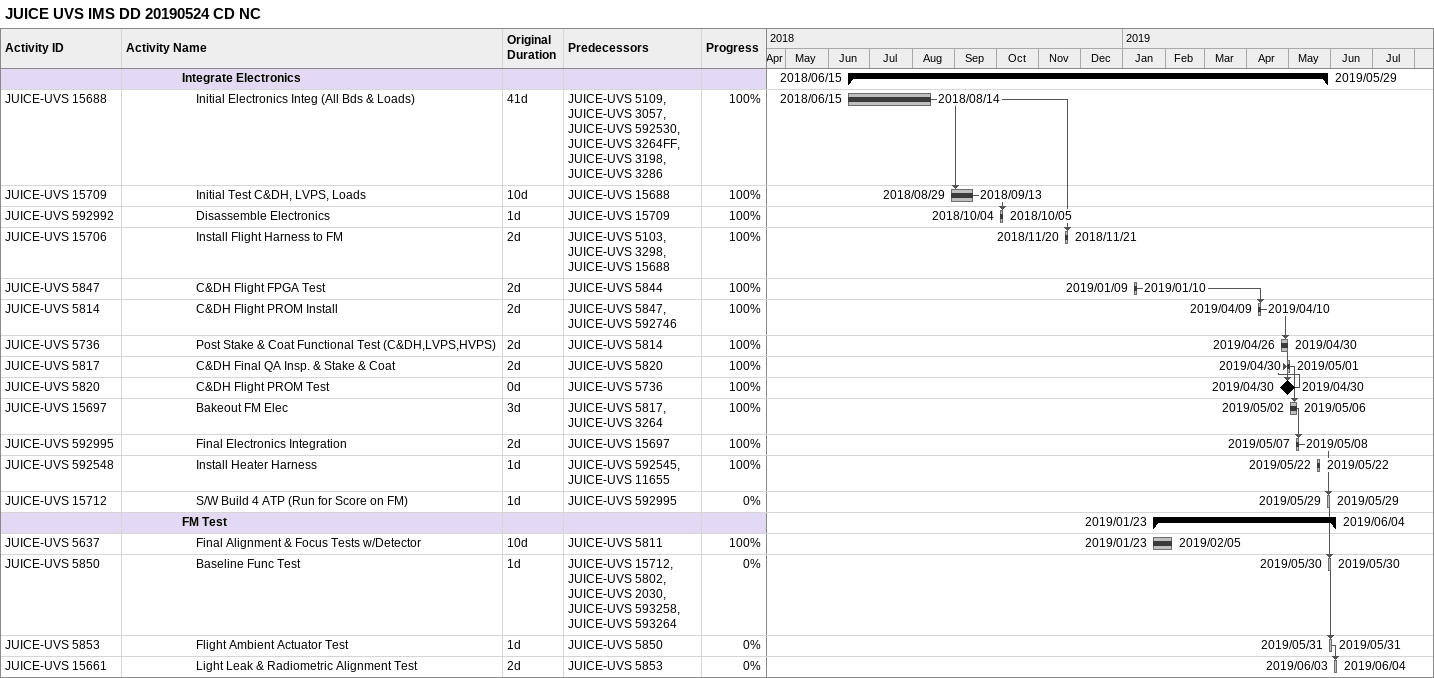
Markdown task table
JUICE UVS IMS DD 20190524 CD NC

| ID | Level | Task | Original duration | Start | Finish | Predecessors | % complete |
|---|---|---|---|---|---|---|---|
|  | 5 | **Integrate Electronics** |  | 2018-06-15 | 2019-05-29 |  |  |
| JUICE-UVS 15688 | 6 | Initial Electronics Integ (All Bds & Loads) | 41d | 2018-06-15 | 2018-08-14 | JUICE-UVS 5109, JUICE-UVS 3057, JUICE-UVS 592530, JUICE-UVS 3264FF, JUICE-UVS 3198, JUICE-UVS 3286 | 100 |
| JUICE-UVS 15709 | 6 | Initial Test C&DH, LVPS, Loads | 10d | 2018-08-29 | 2018-09-13 | JUICE-UVS 15688 | 100 |
| JUICE-UVS 592992 | 6 | Disassemble Electronics | 1d | 2018-10-04 | 2018-10-05 | JUICE-UVS 15709 | 100 |
| JUICE-UVS 15706 | 6 | Install Flight Harness to FM | 2d | 2018-11-20 | 2018-11-21 | JUICE-UVS 5103, JUICE-UVS 3298, JUICE-UVS 15688 | 100 |
| JUICE-UVS 5847 | 6 | C&DH Flight FPGA Test | 2d | 2019-01-09 | 2019-01-10 | JUICE-UVS 5844 | 100 |
| JUICE-UVS 5814 | 6 | C&DH Flight PROM Install | 2d | 2019-04-09 | 2019-04-10 | JUICE-UVS 5847, JUICE-UVS 592746 | 100 |
| JUICE-UVS 5736 | 6 | Post Stake & Coat Functional Test (C&DH,LVPS,HVPS) | 2d | 2019-04-26 | 2019-04-30 | JUICE-UVS 5814 | 100 |
| JUICE-UVS 5817 | 6 | C&DH Final QA Insp. & Stake & Coat | 2d | 2019-04-30 | 2019-05-01 | JUICE-UVS 5820 | 100 |
| JUICE-UVS 5820 | 6 | C&DH Flight PROM Test | 0d | 2019-04-30 | 2019-04-30 | JUICE-UVS 5736 | 100 |
| JUICE-UVS 15697 | 6 | Bakeout FM Elec | 3d | 2019-05-02 | 2019-05-06 | JUICE-UVS 5817, JUICE-UVS 3264 | 100 |
| JUICE-UVS 592995 | 6 | Final Electronics Integration | 2d | 2019-05-07 | 2019-05-08 | JUICE-UVS 15697 | 100 |
| JUICE-UVS 592548 | 6 | Install Heater Harness | 1d | 2019-05-22 | 2019-05-22 | JUICE-UVS 592545, JUICE-UVS 11655 | 100 |
| JUICE-UVS 15712 | 6 | S/W Build 4 ATP (Run for Score on FM) | 1d | 2019-05-29 | 2019-05-29 | JUICE-UVS 592995 | 0 |
|  | 5 | **FM Test** |  | 2019-01-23 | 2019-06-04 |  |  |
| JUICE-UVS 5637 | 6 | Final Alignment & Focus Tests w/Detector | 10d | 2019-01-23 | 2019-02-05 | JUICE-UVS 5811 | 100 |
| JUICE-UVS 5850 | 6 | Baseline Func Test | 1d | 2019-05-30 | 2019-05-30 | JUICE-UVS 15712, JUICE-UVS 5802, JUICE-UVS 2030, JUICE-UVS 593258, JUICE-UVS 593264 | 0 |
| JUICE-UVS 5853 | 6 | Flight Ambient Actuator Test | 1d | 2019-05-31 | 2019-05-31 | JUICE-UVS 5850 | 0 |
| JUICE-UVS 15661 | 6 | Light Leak & Radiometric Alignment Test | 2d | 2019-06-03 | 2019-06-04 | JUICE-UVS 5853 | 0 |
